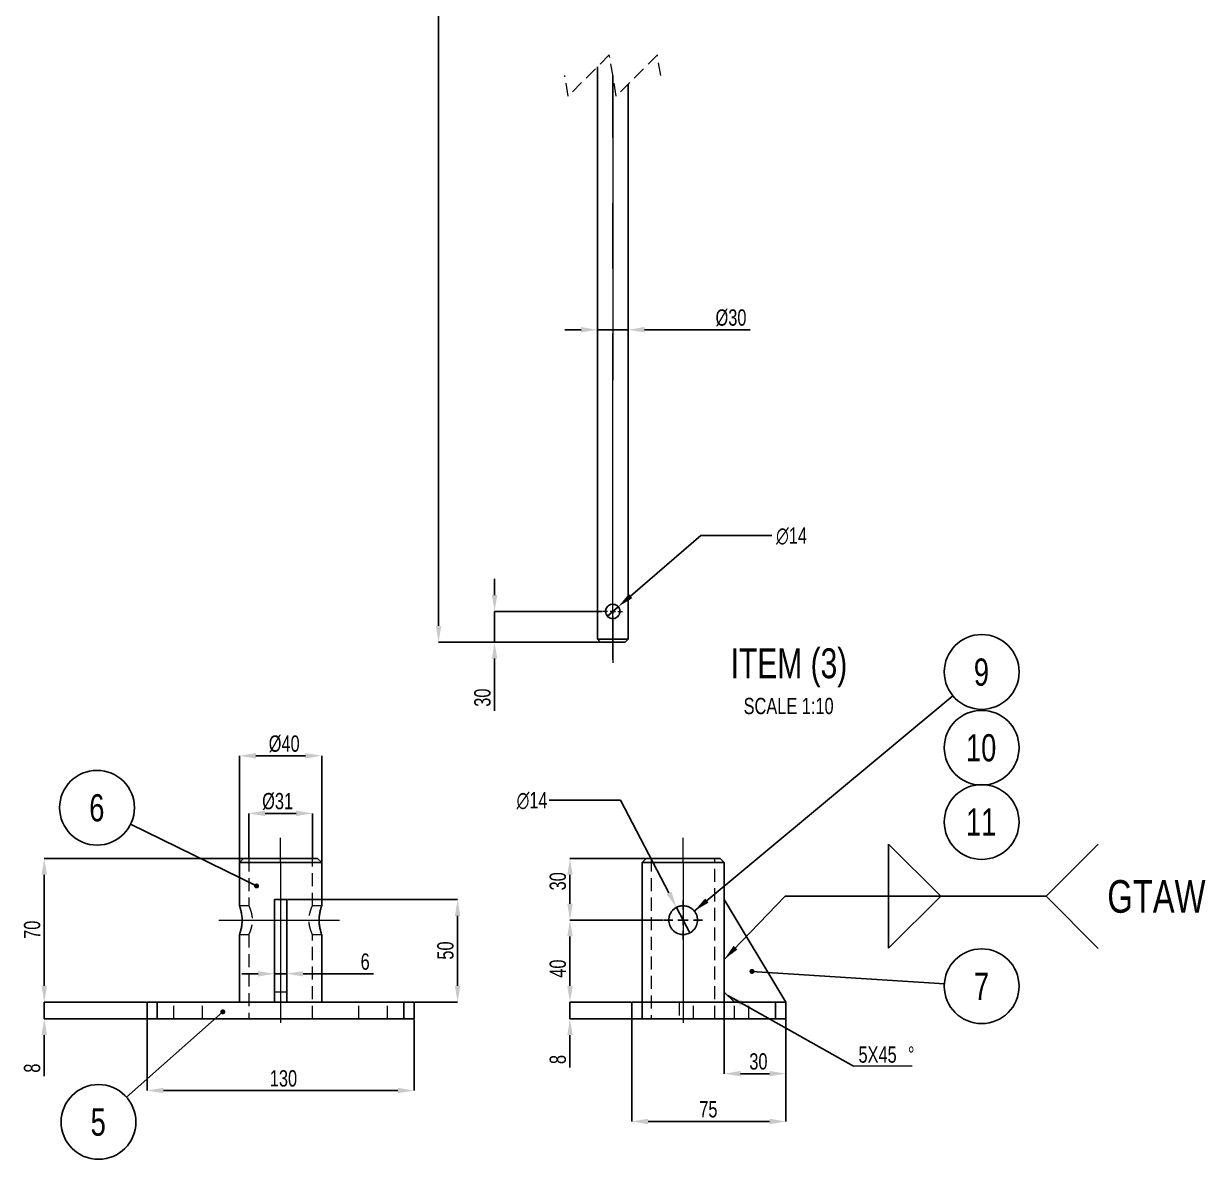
# Model space of a CAD drawing. Header units: millimetres. Extents: x 15 to 1268, y -316 to 292.
# Drawn here: x 626.9 to 741.9, y 65.5 to 176 of the extents above; entities that cross this region are included whole.
import ezdxf

# ---------------------------------------------------------------- set-up
doc = ezdxf.new("R2010")
doc.units = ezdxf.units.MM
doc.header["$PDSIZE"] = -1
doc.linetypes.add('CENTERX2', pattern=[20.32, 12.7, -2.54, 2.54, -2.54])
doc.linetypes.add('HIDDEN', pattern=[1.905, 1.27, -0.635])
doc.layers.add('FORMAT', color=7, linetype='Continuous')
doc.styles.add('SLDTEXTSTYLE0', font='TXT', dxfattribs={"width": 0.75})
doc.dimstyles.new('SLDDIMSTYLE0', dxfattribs={"dimtxt": 0.18, "dimasz": 1.5875, "dimexe": 0, "dimexo": 0.0625, "dimgap": 0, "dimtad": 0, "dimtih": 1, "dimtoh": 1, "dimdec": 0, "dimrnd": 1e-09, "dimzin": 0, "dimdsep": 46, "dimtxsty": 'Standard', "dimsah": 1, "dimcen": 0.09, "dimadec": 0, "dimazin": 0, "dimtfac": 1.5875, "dimtdec": 0, "dimtofl": 0, "dimtmove": 0, "dimatfit": 3, "dimfxl": 1, "dimfrac": 2, "dimtolj": 1, "dimtzin": 0, "dimarcsym": 0})
doc.dimstyles.new('SLDDIMSTYLE1', dxfattribs={"dimtxt": 0.18, "dimasz": 0.488462, "dimexe": 0, "dimexo": 0.0625, "dimgap": 0, "dimtad": 0, "dimtih": 1, "dimtoh": 1, "dimdec": 0, "dimrnd": 1e-09, "dimzin": 0, "dimdsep": 46, "dimtxsty": 'Standard', "dimblk1": 'DOT', "dimblk2": 'DOT', "dimsah": 1, "dimcen": 0.09, "dimadec": 0, "dimazin": 0, "dimtfac": 0.488462, "dimtdec": 0, "dimtofl": 0, "dimtmove": 0, "dimatfit": 3, "dimldrblk": 'DOT', "dimfxl": 1, "dimfrac": 2, "dimtolj": 1, "dimtzin": 0, "dimarcsym": 0})
doc.dimstyles.new('SLDDIMSTYLE3', dxfattribs={"dimtxt": 1.5875, "dimasz": 1.5875, "dimexe": 0, "dimexo": 0.0625, "dimgap": 0.396875, "dimtad": 1, "dimdec": 0, "dimlfac": 10, "dimrnd": 1e-09, "dimzin": 12, "dimdsep": 46, "dimtxsty": 'SLDTEXTSTYLE0', "dimsah": 1, "dimcen": 0.09, "dimadec": 0, "dimazin": 3, "dimtfac": 1, "dimtdec": 0, "dimtofl": 0, "dimtmove": 0, "dimatfit": 3, "dimfxl": 1, "dimfrac": 2, "dimtolj": 1, "dimtzin": 12, "dimarcsym": 0})
doc.dimstyles.new('SLDDIMSTYLE4', dxfattribs={"dimtxt": 1.5875, "dimasz": 1.5875, "dimexe": 0, "dimexo": 0.0625, "dimgap": 0.396875, "dimtad": 1, "dimdec": 0, "dimlfac": 10, "dimrnd": 1e-09, "dimzin": 12, "dimdsep": 46, "dimtxsty": 'SLDTEXTSTYLE0', "dimsah": 1, "dimcen": 0.09, "dimadec": 0, "dimazin": 3, "dimtfac": 1, "dimtdec": 0, "dimtmove": 0, "dimatfit": 0, "dimfxl": 1, "dimfrac": 2, "dimtolj": 1, "dimtzin": 12, "dimarcsym": 0})
doc.dimstyles.new('SLDDIMSTYLE5', dxfattribs={"dimtxt": 1.5875, "dimasz": 1.5875, "dimexe": 0, "dimexo": 0.0625, "dimgap": 0.396875, "dimtad": 0, "dimtih": 1, "dimtoh": 1, "dimdec": 0, "dimlfac": 10, "dimrnd": 1e-09, "dimzin": 12, "dimdsep": 46, "dimtxsty": 'SLDTEXTSTYLE0', "dimblk1": 'NONE', "dimsah": 1, "dimcen": 0, "dimadec": 0, "dimazin": 3, "dimtfac": 1, "dimtdec": 0, "dimtmove": 0, "dimatfit": 3, "dimldrblk": 'NONE', "dimfxl": 1, "dimfrac": 2, "dimtolj": 1, "dimtzin": 12, "dimarcsym": 0})
doc.dimstyles.new('SLDDIMSTYLE6', dxfattribs={"dimtxt": 1.5875, "dimasz": 1.5875, "dimexe": 0, "dimexo": 0.0625, "dimgap": 0.396875, "dimtad": 1, "dimdec": 0, "dimlfac": 5, "dimrnd": 1e-09, "dimzin": 12, "dimdsep": 46, "dimtxsty": 'SLDTEXTSTYLE0', "dimsah": 1, "dimcen": 0.09, "dimadec": 0, "dimazin": 3, "dimtfac": 1, "dimtdec": 0, "dimtofl": 0, "dimtmove": 0, "dimatfit": 3, "dimfxl": 1, "dimfrac": 2, "dimtolj": 1, "dimtzin": 12, "dimarcsym": 0})
doc.dimstyles.new('SLDDIMSTYLE7', dxfattribs={"dimtxt": 1.5875, "dimasz": 1.5875, "dimexe": 0, "dimexo": 0.0625, "dimgap": 0.396875, "dimtad": 1, "dimdec": 0, "dimlfac": 5, "dimrnd": 1e-09, "dimzin": 12, "dimdsep": 46, "dimtxsty": 'SLDTEXTSTYLE0', "dimsah": 1, "dimcen": 0.09, "dimadec": 0, "dimazin": 3, "dimtfac": 1, "dimtdec": 0, "dimtmove": 0, "dimatfit": 0, "dimfxl": 1, "dimfrac": 2, "dimtolj": 1, "dimtzin": 12, "dimarcsym": 0})
doc.dimstyles.new('SLDDIMSTYLE8', dxfattribs={"dimtxt": 1.5875, "dimasz": 1.5875, "dimexe": 0, "dimexo": 0.0625, "dimgap": 0.396875, "dimtad": 0, "dimtih": 1, "dimtoh": 1, "dimdec": 0, "dimlfac": 5, "dimrnd": 1e-09, "dimzin": 12, "dimdsep": 46, "dimtxsty": 'SLDTEXTSTYLE0', "dimblk1": 'NONE', "dimsah": 1, "dimcen": 0, "dimadec": 0, "dimazin": 3, "dimtfac": 1, "dimtdec": 0, "dimtmove": 0, "dimatfit": 3, "dimldrblk": 'NONE', "dimfxl": 1, "dimfrac": 2, "dimtolj": 1, "dimtzin": 12, "dimarcsym": 0})

# ---------------------------------------------------------------- blocks, each defined once
blk = doc.blocks.new('*D742')
at = {"layer": 'Defpoints', "color": 0}
for p in [(683.3, 118.81), (672.74, 115.81), (683.05, 115.81)]:
    blk.add_point(p, dxfattribs=at)
at = {"layer": 'FORMAT', "color": 0, "lineweight": -2}
for p, q in [((672.74, 120.4), (672.74, 121.99)), ((683.24, 118.81), (672.74, 118.81)), ((672.74, 118.81), (672.74, 115.81)), ((682.99, 115.81), (672.74, 115.81)), ((672.74, 114.23), (672.74, 109.13))]:
    blk.add_line(p, q, dxfattribs=at)
at = {"layer": 'FORMAT', "color": 0}
for points in [[(672.48, 120.4), (673.01, 120.4), (672.74, 118.81)], [(672.48, 114.23), (673.01, 114.23), (672.74, 115.81)]]:
    blk.add_solid(points, dxfattribs=at)
at = {"layer": 'FORMAT', "color": 0, "insert": (670.76, 110.42), "char_height": 1.587, "attachment_point": 2, "rotation": 90, "style": 'SLDTEXTSTYLE0'}
blk.add_mtext('\\A1;30', dxfattribs=at)
blk = doc.blocks.new('*D743')
at = {"layer": 'Defpoints', "color": 0}
for p in [(684.78, 119.27), (683.72, 118.36)]:
    blk.add_point(p, dxfattribs=at)
at = {"layer": 'FORMAT', "color": 0, "lineweight": -2}
for p, q in [((692.8, 126.2), (685.98, 120.31)), ((699.74, 126.2), (692.8, 126.2)), ((683.72, 118.36), (684.78, 119.27))]:
    blk.add_line(p, q, dxfattribs=at)
at = {"layer": 'FORMAT', "color": 0}
blk.add_solid([(685.81, 120.51), (686.15, 120.11), (684.78, 119.27)], dxfattribs=at)
at = {"layer": 'FORMAT', "color": 0, "insert": (700.14, 126.99), "char_height": 1.587, "attachment_point": 1, "style": 'SLDTEXTSTYLE0'}
blk.add_mtext('\\A1;∅14', dxfattribs=at)
blk = doc.blocks.new('_None')
blk = doc.blocks.new('*D744')
at = {"layer": 'Defpoints', "color": 0}
for p in [(667.29, 275.46), (683.05, 275.46), (683.05, 115.81)]:
    blk.add_point(p, dxfattribs=at)
at = {"layer": 'FORMAT', "color": 0, "lineweight": -2}
for p, q in [((682.99, 275.46), (667.29, 275.46)), ((667.29, 117.4), (667.29, 273.87)), ((682.99, 115.81), (667.29, 115.81))]:
    blk.add_line(p, q, dxfattribs=at)
at = {"layer": 'FORMAT', "color": 0}
for points in [[(667.03, 273.87), (667.56, 273.87), (667.29, 275.46)], [(667.03, 117.4), (667.56, 117.4), (667.29, 115.81)]]:
    blk.add_solid(points, dxfattribs=at)
at = {"layer": 'FORMAT', "color": 0, "insert": (665.31, 195.93), "char_height": 1.587, "attachment_point": 2, "rotation": 90, "style": 'SLDTEXTSTYLE0'}
blk.add_mtext('\\A1;2250', dxfattribs=at)
blk = doc.blocks.new('*D745')
at = {"layer": 'Defpoints', "color": 0}
for p in [(685.75, 146.23), (682.75, 116.11), (685.75, 116.11)]:
    blk.add_point(p, dxfattribs=at)
at = {"layer": 'FORMAT', "color": 0, "lineweight": -2}
for p, q in [((681.16, 146.23), (679.57, 146.23)), ((682.75, 116.18), (682.75, 146.23)), ((682.75, 146.23), (685.75, 146.23)), ((685.75, 116.18), (685.75, 146.23)), ((687.34, 146.23), (697.63, 146.23))]:
    blk.add_line(p, q, dxfattribs=at)
at = {"layer": 'FORMAT', "color": 0}
for points in [[(681.16, 146.5), (681.16, 145.97), (682.75, 146.23)], [(687.34, 146.5), (687.34, 145.97), (685.75, 146.23)]]:
    blk.add_solid(points, dxfattribs=at)
at = {"layer": 'FORMAT', "color": 0, "insert": (695.75, 148.22), "char_height": 1.587, "attachment_point": 2, "style": 'SLDTEXTSTYLE0'}
blk.add_mtext('\\A1;%%c30', dxfattribs=at)
blk = doc.blocks.new('SW_NOTE_0_22')
at = {"color": 0, "linetype": 'Continuous', "lineweight": 0, "attachment_point": 2, "style": 'SLDTEXTSTYLE0'}
for s, insert, char_height in [('ITEM (3)', (7, 3.75), 2.91), ('SCALE 1:10', (6.97, -1.07), 1.587)]:
    blk.add_mtext(s, dxfattribs=dict(at, insert=insert, char_height=char_height))
blk = doc.blocks.new('SW_CENTERMARKSYMBOL_3')
at = {"color": 0, "linetype": 'Continuous', "lineweight": 18}
for p, q in [((-0.5, 0), (-0.95, 0)), ((0, 0), (-0.25, 0)), ((0, 0.5), (0, 0.95)), ((0, 0), (0, 0.25)), ((0, 0), (0, -0.25)), ((0, 0), (0.25, 0)), ((0.5, 0), (0.95, 0)), ((0, -0.5), (0, -0.95))]:
    blk.add_line(p, q, dxfattribs=at)
blk = doc.blocks.new('*D746')
at = {"layer": 'Defpoints', "color": 0}
for p in [(648.82, 94.76), (628.92, 80.76), (638.92, 80.76)]:
    blk.add_point(p, dxfattribs=at)
at = {"layer": 'FORMAT', "color": 0, "lineweight": -2}
for p, q in [((648.76, 94.76), (628.92, 94.76)), ((628.92, 93.17), (628.92, 82.35)), ((638.86, 80.76), (628.92, 80.76))]:
    blk.add_line(p, q, dxfattribs=at)
at = {"layer": 'FORMAT', "color": 0}
for points in [[(628.66, 93.17), (629.19, 93.17), (628.92, 94.76)], [(628.66, 82.35), (629.19, 82.35), (628.92, 80.76)]]:
    blk.add_solid(points, dxfattribs=at)
at = {"layer": 'FORMAT', "color": 0, "insert": (626.94, 87.82), "char_height": 1.587, "attachment_point": 2, "rotation": 90, "style": 'SLDTEXTSTYLE0'}
blk.add_mtext('\\A1;70', dxfattribs=at)
blk = doc.blocks.new('*D747')
at = {"layer": 'Defpoints', "color": 0}
for p in [(628.92, 80.76), (638.92, 80.76), (638.92, 79.16)]:
    blk.add_point(p, dxfattribs=at)
at = {"layer": 'FORMAT', "color": 0, "lineweight": -2}
for p, q in [((628.92, 82.35), (628.92, 83.93)), ((638.86, 80.76), (628.92, 80.76)), ((628.92, 80.76), (628.92, 79.16)), ((638.86, 79.16), (628.92, 79.16)), ((628.92, 77.57), (628.92, 73.56))]:
    blk.add_line(p, q, dxfattribs=at)
at = {"layer": 'FORMAT', "color": 0}
for points in [[(628.66, 82.35), (629.19, 82.35), (628.92, 80.76)], [(628.66, 77.57), (629.19, 77.57), (628.92, 79.16)]]:
    blk.add_solid(points, dxfattribs=at)
at = {"layer": 'FORMAT', "color": 0, "insert": (626.94, 74.35), "char_height": 1.587, "attachment_point": 2, "rotation": 90, "style": 'SLDTEXTSTYLE0'}
blk.add_mtext('\\A1;8', dxfattribs=at)
blk = doc.blocks.new('*D748')
at = {"layer": 'Defpoints', "color": 0}
for p in [(638.92, 79.16), (664.92, 79.16), (664.92, 72.17)]:
    blk.add_point(p, dxfattribs=at)
at = {"layer": 'FORMAT', "color": 0, "lineweight": -2}
for p, q in [((638.92, 79.1), (638.92, 72.17)), ((664.92, 79.1), (664.92, 72.17)), ((640.51, 72.17), (663.33, 72.17))]:
    blk.add_line(p, q, dxfattribs=at)
at = {"layer": 'FORMAT', "color": 0}
for points in [[(640.51, 72.43), (640.51, 71.91), (638.92, 72.17)], [(663.33, 72.43), (663.33, 71.91), (664.92, 72.17)]]:
    blk.add_solid(points, dxfattribs=at)
at = {"layer": 'FORMAT', "color": 0, "insert": (652.2, 74.15), "char_height": 1.587, "attachment_point": 2, "style": 'SLDTEXTSTYLE0'}
blk.add_mtext('\\A1;130', dxfattribs=at)
blk = doc.blocks.new('*D749')
at = {"layer": 'Defpoints', "color": 0}
for p in [(651.32, 90.76), (652.52, 90.76), (651.32, 83.54)]:
    blk.add_point(p, dxfattribs=at)
at = {"layer": 'FORMAT', "color": 0, "lineweight": -2}
for p, q in [((651.32, 90.7), (651.32, 83.54)), ((652.52, 90.7), (652.52, 83.54)), ((649.73, 83.54), (648.15, 83.54)), ((651.32, 83.54), (652.52, 83.54)), ((654.11, 83.54), (660.95, 83.54))]:
    blk.add_line(p, q, dxfattribs=at)
at = {"layer": 'FORMAT', "color": 0}
for points in [[(649.73, 83.8), (649.73, 83.27), (651.32, 83.54)], [(654.11, 83.8), (654.11, 83.27), (652.52, 83.54)]]:
    blk.add_solid(points, dxfattribs=at)
at = {"layer": 'FORMAT', "color": 0, "insert": (660.15, 85.52), "char_height": 1.587, "attachment_point": 2, "style": 'SLDTEXTSTYLE0'}
blk.add_mtext('\\A1;6', dxfattribs=at)
blk = doc.blocks.new('*D750')
at = {"layer": 'Defpoints', "color": 0}
for p in [(655.92, 104.76), (647.92, 94.36), (655.92, 94.36)]:
    blk.add_point(p, dxfattribs=at)
at = {"layer": 'FORMAT', "color": 0, "lineweight": -2}
for p, q in [((647.92, 94.42), (647.92, 104.76)), ((649.51, 104.76), (654.33, 104.76)), ((655.92, 94.42), (655.92, 104.76))]:
    blk.add_line(p, q, dxfattribs=at)
at = {"layer": 'FORMAT', "color": 0}
for points in [[(649.51, 105.02), (649.51, 104.49), (647.92, 104.76)], [(654.33, 105.02), (654.33, 104.49), (655.92, 104.76)]]:
    blk.add_solid(points, dxfattribs=at)
at = {"layer": 'FORMAT', "color": 0, "insert": (652.27, 106.74), "char_height": 1.587, "attachment_point": 2, "style": 'SLDTEXTSTYLE0'}
blk.add_mtext('\\A1;%%c40', dxfattribs=at)
blk = doc.blocks.new('*D751')
at = {"layer": 'Defpoints', "color": 0}
for p in [(655.02, 99.15), (648.82, 94.76), (655.02, 94.76)]:
    blk.add_point(p, dxfattribs=at)
at = {"layer": 'FORMAT', "color": 0, "lineweight": -2}
for p, q in [((648.82, 94.82), (648.82, 99.15)), ((650.41, 99.15), (653.43, 99.15)), ((655.02, 94.82), (655.02, 99.15))]:
    blk.add_line(p, q, dxfattribs=at)
at = {"layer": 'FORMAT', "color": 0}
for points in [[(650.41, 99.42), (650.41, 98.89), (648.82, 99.15)], [(653.43, 99.42), (653.43, 98.89), (655.02, 99.15)]]:
    blk.add_solid(points, dxfattribs=at)
at = {"layer": 'FORMAT', "color": 0, "insert": (651.63, 101.14), "char_height": 1.587, "attachment_point": 2, "style": 'SLDTEXTSTYLE0'}
blk.add_mtext('\\A1;%%c31', dxfattribs=at)
blk = doc.blocks.new('*D752')
at = {"layer": 'Defpoints', "color": 0}
for p in [(652.52, 90.76), (664.92, 80.76), (669.15, 80.76)]:
    blk.add_point(p, dxfattribs=at)
at = {"layer": 'FORMAT', "color": 0, "lineweight": -2}
for p, q in [((652.58, 90.76), (669.15, 90.76)), ((669.15, 89.17), (669.15, 82.35)), ((664.98, 80.76), (669.15, 80.76))]:
    blk.add_line(p, q, dxfattribs=at)
at = {"layer": 'FORMAT', "color": 0}
for points in [[(668.88, 89.17), (669.41, 89.17), (669.15, 90.76)], [(668.88, 82.35), (669.41, 82.35), (669.15, 80.76)]]:
    blk.add_solid(points, dxfattribs=at)
at = {"layer": 'FORMAT', "color": 0, "insert": (667.16, 85.8), "char_height": 1.587, "attachment_point": 2, "rotation": 90, "style": 'SLDTEXTSTYLE0'}
blk.add_mtext('\\A1;50', dxfattribs=at)
blk = doc.blocks.new('SW_NOTE_0_24')
at = {"layer": 'FORMAT', "color": 0}
blk.add_circle((-3.27, 1.6), 3.64, dxfattribs=at)
at = {"layer": 'FORMAT', "color": 0, "insert": (-3.29, 2.92), "char_height": 2.65, "attachment_point": 2, "style": 'SLDTEXTSTYLE0'}
blk.add_mtext('6', dxfattribs=at)
blk = doc.blocks.new('_Dot')
at = {"color": 0, "linetype": 'ByBlock', "lineweight": -2}
blk.add_line((-0.5, 0), (-1, 0), dxfattribs=at)
at = {"color": 0, "linetype": 'ByBlock', "const_width": 0.5}
blk.add_lwpolyline([(-0.25, 0, 1), (0.25, 0, 1)], format="xyb", close=True, dxfattribs=at)
blk = doc.blocks.new('SW_NOTE_0_25')
at = {"layer": 'FORMAT', "color": 0}
blk.add_circle((-2.72, -2.41), 3.64, dxfattribs=at)
at = {"layer": 'FORMAT', "color": 0, "insert": (-2.75, -1.1), "char_height": 2.65, "attachment_point": 2, "style": 'SLDTEXTSTYLE0'}
blk.add_mtext('5', dxfattribs=at)
blk = doc.blocks.new('*D753')
at = {"layer": 'Defpoints', "color": 0}
for p in [(680.08, 94.76), (687.49, 94.76), (689.19, 88.76)]:
    blk.add_point(p, dxfattribs=at)
at = {"layer": 'FORMAT', "color": 0, "lineweight": -2}
for p, q in [((687.43, 94.76), (680.08, 94.76)), ((680.08, 90.35), (680.08, 93.17)), ((689.13, 88.76), (680.08, 88.76))]:
    blk.add_line(p, q, dxfattribs=at)
at = {"layer": 'FORMAT', "color": 0}
for points in [[(679.82, 93.17), (680.35, 93.17), (680.08, 94.76)], [(679.82, 90.35), (680.35, 90.35), (680.08, 88.76)]]:
    blk.add_solid(points, dxfattribs=at)
at = {"layer": 'FORMAT', "color": 0, "insert": (678.1, 92.54), "char_height": 1.587, "attachment_point": 2, "rotation": 90, "style": 'SLDTEXTSTYLE0'}
blk.add_mtext('\\A1;30', dxfattribs=at)
blk = doc.blocks.new('*D754')
at = {"layer": 'Defpoints', "color": 0}
for p in [(689.19, 88.76), (680.08, 80.76), (686.09, 80.76)]:
    blk.add_point(p, dxfattribs=at)
at = {"layer": 'FORMAT', "color": 0, "lineweight": -2}
for p, q in [((689.13, 88.76), (680.08, 88.76)), ((680.08, 87.17), (680.08, 82.35)), ((686.03, 80.76), (680.08, 80.76))]:
    blk.add_line(p, q, dxfattribs=at)
at = {"layer": 'FORMAT', "color": 0}
for points in [[(679.82, 87.17), (680.35, 87.17), (680.08, 88.76)], [(679.82, 82.35), (680.35, 82.35), (680.08, 80.76)]]:
    blk.add_solid(points, dxfattribs=at)
at = {"layer": 'FORMAT', "color": 0, "insert": (678.1, 84.04), "char_height": 1.587, "attachment_point": 2, "rotation": 90, "style": 'SLDTEXTSTYLE0'}
blk.add_mtext('\\A1;40', dxfattribs=at)
blk = doc.blocks.new('*D755')
at = {"layer": 'Defpoints', "color": 0}
for p in [(690.45, 90), (691.74, 87.52)]:
    blk.add_point(p, dxfattribs=at)
at = {"layer": 'FORMAT', "color": 0, "lineweight": -2}
for p, q in [((678.07, 100.44), (685, 100.44)), ((685, 100.44), (689.71, 91.41)), ((691.74, 87.52), (690.45, 90))]:
    blk.add_line(p, q, dxfattribs=at)
at = {"layer": 'FORMAT', "color": 0}
blk.add_solid([(689.95, 91.53), (689.48, 91.29), (690.45, 90)], dxfattribs=at)
at = {"layer": 'FORMAT', "color": 0, "insert": (674.89, 101.23), "char_height": 1.587, "attachment_point": 1, "style": 'SLDTEXTSTYLE0'}
blk.add_mtext('\\A1;∅14', dxfattribs=at)
blk = doc.blocks.new('*D756')
at = {"layer": 'Defpoints', "color": 0}
for p in [(686.09, 79.16), (701.09, 79.16), (701.09, 69.16)]:
    blk.add_point(p, dxfattribs=at)
at = {"layer": 'FORMAT', "color": 0, "lineweight": -2}
for p, q in [((686.09, 79.1), (686.09, 69.16)), ((701.09, 79.1), (701.09, 69.16)), ((687.68, 69.16), (699.51, 69.16))]:
    blk.add_line(p, q, dxfattribs=at)
at = {"layer": 'FORMAT', "color": 0}
for points in [[(687.68, 69.42), (687.68, 68.89), (686.09, 69.16)], [(699.51, 69.42), (699.51, 68.89), (701.09, 69.16)]]:
    blk.add_solid(points, dxfattribs=at)
at = {"layer": 'FORMAT', "color": 0, "insert": (693.55, 71.14), "char_height": 1.587, "attachment_point": 2, "style": 'SLDTEXTSTYLE0'}
blk.add_mtext('\\A1;75', dxfattribs=at)
blk = doc.blocks.new('*D757')
at = {"layer": 'Defpoints', "color": 0}
for p in [(680.08, 80.76), (686.09, 80.76), (686.09, 79.16)]:
    blk.add_point(p, dxfattribs=at)
at = {"layer": 'FORMAT', "color": 0, "lineweight": -2}
for p, q in [((680.08, 82.35), (680.08, 83.93)), ((686.03, 80.76), (680.08, 80.76)), ((680.08, 80.76), (680.08, 79.16)), ((686.03, 79.16), (680.08, 79.16)), ((680.08, 77.57), (680.08, 74.4))]:
    blk.add_line(p, q, dxfattribs=at)
at = {"layer": 'FORMAT', "color": 0}
for points in [[(679.82, 82.35), (680.35, 82.35), (680.08, 80.76)], [(679.82, 77.57), (680.35, 77.57), (680.08, 79.16)]]:
    blk.add_solid(points, dxfattribs=at)
at = {"layer": 'FORMAT', "color": 0, "insert": (678.1, 75.19), "char_height": 1.587, "attachment_point": 2, "rotation": 90, "style": 'SLDTEXTSTYLE0'}
blk.add_mtext('\\A1;8', dxfattribs=at)
blk = doc.blocks.new('*D758')
at = {"layer": 'Defpoints', "color": 0}
for p in [(695.09, 80.76), (701.09, 80.76), (695.09, 73.81)]:
    blk.add_point(p, dxfattribs=at)
at = {"layer": 'FORMAT', "color": 0, "lineweight": -2}
for p, q in [((695.09, 80.7), (695.09, 73.81)), ((701.09, 80.7), (701.09, 73.81)), ((699.51, 73.81), (696.68, 73.81))]:
    blk.add_line(p, q, dxfattribs=at)
at = {"layer": 'FORMAT', "color": 0}
for points in [[(696.68, 74.08), (696.68, 73.55), (695.09, 73.81)], [(699.51, 74.08), (699.51, 73.55), (701.09, 73.81)]]:
    blk.add_solid(points, dxfattribs=at)
at = {"layer": 'FORMAT', "color": 0, "insert": (698.42, 75.8), "char_height": 1.587, "attachment_point": 2, "style": 'SLDTEXTSTYLE0'}
blk.add_mtext('\\A1;30', dxfattribs=at)
blk = doc.blocks.new('SW_NOTE_0_26')
at = {"color": 0, "linetype": 'Continuous', "lineweight": 0}
blk.add_line((5.68, 0), (0, 0), dxfattribs=at)
at = {"color": 0, "linetype": 'Continuous', "lineweight": 0, "char_height": 1.587, "attachment_point": 1, "style": 'SLDTEXTSTYLE0'}
for s, insert in [('5X45', (0.47, 1.92)), ('%%d', (5.28, 1.92))]:
    blk.add_mtext(s, dxfattribs=dict(at, insert=insert))
blk = doc.blocks.new('SW_NOTE_0_27')
at = {"layer": 'FORMAT', "color": 0}
blk.add_circle((3.63, -0.23), 3.64, dxfattribs=at)
at = {"layer": 'FORMAT', "color": 0, "insert": (3.61, 1.08), "char_height": 2.65, "attachment_point": 2, "style": 'SLDTEXTSTYLE0'}
blk.add_mtext('7', dxfattribs=at)
blk = doc.blocks.new('SW_NOTE_0_28')
at = {"layer": 'FORMAT', "color": 0}
blk.add_circle((2.8, 2.33), 3.64, dxfattribs=at)
at = {"layer": 'FORMAT', "color": 0, "insert": (2.77, 3.64), "char_height": 2.65, "attachment_point": 2, "style": 'SLDTEXTSTYLE0'}
blk.add_mtext('9', dxfattribs=at)
blk = doc.blocks.new('SW_NOTE_0_29')
at = {"layer": 'FORMAT', "color": 0}
blk.add_circle((1.95, 2.09), 3.64, dxfattribs=at)
at = {"layer": 'FORMAT', "color": 0, "insert": (1.9, 3.41), "char_height": 2.646, "attachment_point": 2, "style": 'SLDTEXTSTYLE0'}
blk.add_mtext('10', dxfattribs=at)
blk = doc.blocks.new('SW_NOTE_0_30')
at = {"layer": 'FORMAT', "color": 0}
blk.add_circle((1.95, 2.09), 3.64, dxfattribs=at)
at = {"layer": 'FORMAT', "color": 0, "insert": (1.9, 3.41), "char_height": 2.646, "attachment_point": 2, "style": 'SLDTEXTSTYLE0'}
blk.add_mtext('11', dxfattribs=at)
blk = doc.blocks.new('SW_CENTERMARKSYMBOL_4')
at = {"layer": 'FORMAT', "color": 0}
for p, q in [((0, 1), (0, 1.9)), ((-1, 0), (-1.9, 0)), ((0, 0), (-0.5, 0)), ((0, 0), (0, 0.5)), ((0, 0), (0, -0.5)), ((0, 0), (0.5, 0)), ((1, 0), (1.9, 0)), ((0, -1), (0, -1.9))]:
    blk.add_line(p, q, dxfattribs=at)
blk = doc.blocks.new('SW_SYMBOL_AWLD_FILL')
at = {"layer": 'FORMAT', "color": 0}
for p, q in [((0, 0), (0, 1250)), ((0, 1250), (1250, 0)), ((1250, 0), (0, 0))]:
    blk.add_line(p, q, dxfattribs=at)
blk = doc.blocks.new('SW_WELDSYMBOL_0')
at = {"layer": 'FORMAT', "color": 0}
for p, q in [((30.48, 5.08), (25.4, 0)), ((25.4, 0), (0, 0)), ((30.48, -5.08), (25.4, 0))]:
    blk.add_line(p, q, dxfattribs=at)
at = {"layer": 'FORMAT', "color": 0, "xscale": 0.0040555664, "yscale": 0.0040555664, "zscale": 0.0040555664}
blk.add_blockref('SW_SYMBOL_AWLD_FILL', (10.07, 0.01), dxfattribs=at)
at = {"layer": 'FORMAT', "color": 0, "extrusion": (0, 0, -1), "xscale": 0.0040555664, "yscale": 0.0040555664, "zscale": 0.0040555664, "rotation": 180}
blk.add_blockref('SW_SYMBOL_AWLD_FILL', (-10.07, 0.01), dxfattribs=at)
at = {"layer": 'FORMAT', "color": 0, "insert": (31.36, 1.57), "char_height": 3.175, "attachment_point": 1, "style": 'SLDTEXTSTYLE0'}
blk.add_mtext('GTAW', dxfattribs=at)

msp = doc.modelspace()

# ---------------------------------------------------------------- linework, layer by layer
at = {"color": 7, "linetype": 'HIDDEN', "lineweight": 18}
for p, q in [((683.91038883, 172.98437966), (679.91038883, 168.98437966)), ((684.58538883, 168.98437966), (683.91038883, 172.98437966)), ((688.58538883, 172.98437966), (684.58538883, 168.98437966)), ((688.92288883, 170.98437966), (688.58538883, 172.98437966)), ((679.91038883, 168.98437966), (679.57288883, 170.98437966)), ((648.82094928, 94.75944312), (648.82094928, 90.15944312)), ((655.02094928, 90.15807195), (655.02094928, 94.75944312)), ((687.99354393, 94.75944312), (687.99354393, 79.15944312)), ((694.19354393, 79.15944312), (694.19354393, 94.75944312)), ((648.82094928, 90.15944312), (647.92094928, 90.15944312)), ((655.92094928, 90.15944312), (655.02033459, 90.15944312)), ((689.69777306, 88.86029974), (689.69354393, 88.75944312)), ((689.69354393, 88.75944312), (689.69816229, 88.7004592)), ((647.92094928, 87.35944312), (648.82264108, 87.35944312)), ((648.82094928, 87.36320284), (648.82094928, 79.15944312)), ((655.01875431, 87.35944312), (655.92094928, 87.35944312)), ((655.02094928, 79.15944312), (655.02094928, 87.3643121)), ((652.52094928, 81.75944312), (651.32094928, 81.75944312)), ((639.92094928, 79.15944312), (639.92094928, 80.75944312)), ((641.52094928, 79.15944312), (641.52094928, 80.75944312)), ((644.32094928, 79.15944312), (644.32094928, 80.75944312)), ((659.52094928, 79.15944312), (659.52094928, 80.75944312)), ((662.32094928, 79.15944312), (662.32094928, 80.75944312)), ((663.92094928, 80.75944312), (663.92094928, 79.15944312)), ((687.09354393, 79.15944312), (687.09354393, 80.75944312)), ((690.69354393, 80.75944312), (690.69354393, 79.15944312)), ((692.09354393, 79.15944312), (692.09354393, 80.75944312)), ((696.09354393, 79.15944312), (696.09354393, 80.75944312)), ((697.49354393, 79.15944312), (697.49354393, 80.75944312)), ((700.09354393, 80.75944312), (700.09354393, 79.15944312))]:
    msp.add_line(p, q, dxfattribs=at)
at = {"color": 7, "linetype": 'Continuous', "lineweight": 25}
for p, q in [((682.74788886, 171.82187675), (682.74788886, 116.1128187)), ((685.74788879, 116.1128187), (685.74788879, 170.14687894)), ((682.74788886, 116.1128187), (683.04788882, 115.8128166)), ((682.74788886, 116.1128187), (684.24788883, 116.1128187)), ((684.24788883, 115.8128166), (683.04788882, 115.8128166)), ((684.24788883, 116.1128187), (685.74788879, 116.1128187)), ((685.44788884, 115.8128166), (684.24788883, 115.8128166)), ((685.44788884, 115.8128166), (685.74788879, 116.1128187)), ((648.32094928, 94.75944312), (647.92094928, 94.35944312)), ((647.92094928, 94.35944312), (647.92094928, 90.15944312)), ((655.92094928, 94.35944312), (647.92094928, 94.35944312)), ((648.32094928, 94.75944312), (655.52094928, 94.75944312)), ((655.92094928, 94.35944312), (655.52094928, 94.75944312)), ((655.92094928, 90.15495098), (655.92094928, 94.35944312)), ((687.49354393, 94.75944312), (687.09354393, 94.35944312)), ((687.09354393, 94.35944312), (687.09354393, 80.75944312)), ((695.09354393, 94.35944312), (687.09354393, 94.35944312)), ((687.49354393, 94.75944312), (694.69354393, 94.75944312)), ((695.09354393, 94.35944312), (694.69354393, 94.75944312)), ((695.09354393, 90.75944312), (695.09354393, 94.35944312)), ((652.52094928, 90.75944312), (651.32094928, 90.75944312)), ((651.32094928, 90.75944312), (651.32094928, 80.75944312)), ((652.52094928, 90.75944312), (652.52094928, 80.75944312)), ((695.09354393, 81.75944312), (695.09354393, 90.75944312)), ((695.09354393, 90.75944312), (701.09354393, 80.75944312)), ((647.92094928, 87.35974029), (647.92094928, 80.75944312)), ((655.92094928, 80.75944312), (655.92094928, 87.36448205)), ((695.09354393, 80.75944312), (695.09354393, 81.75944312)), ((696.09354393, 80.75944312), (695.09354393, 81.75944312)), ((638.92094928, 79.15944312), (638.92094928, 80.75944312)), ((638.92094928, 80.75944312), (639.92094928, 80.75944312)), ((639.92094928, 80.75944312), (639.92094928, 79.15944312)), ((639.92094928, 80.75944312), (663.92094928, 80.75944312)), ((652.52094928, 80.75944312), (651.32094928, 80.75944312)), ((663.92094928, 79.15944312), (663.92094928, 80.75944312)), ((663.92094928, 80.75944312), (664.92094928, 80.75944312)), ((664.92094928, 80.75944312), (664.92094928, 79.15944312)), ((686.09354393, 79.15944312), (686.09354393, 80.75944312)), ((686.09354393, 80.75944312), (687.09354393, 80.75944312)), ((687.09354393, 80.75944312), (687.09354393, 79.15944312)), ((687.09354393, 80.75944312), (700.09354393, 80.75944312)), ((700.09354393, 79.15944312), (700.09354393, 80.75944312)), ((700.09354393, 80.75944312), (701.09354393, 80.75944312)), ((701.09354393, 80.75944312), (701.09354393, 79.15944312)), ((639.92094928, 79.15944312), (638.92094928, 79.15944312)), ((639.92094928, 79.15944312), (663.92094928, 79.15944312)), ((664.92094928, 79.15944312), (663.92094928, 79.15944312)), ((687.09354393, 79.15944312), (686.09354393, 79.15944312)), ((687.09354393, 79.15944312), (700.09354393, 79.15944312)), ((701.09354393, 79.15944312), (700.09354393, 79.15944312))]:
    msp.add_line(p, q, dxfattribs=at)
at = {"color": 7, "linetype": 'CENTERX2', "lineweight": 18, "ltscale": 2.5}
for p, q in [((684.24788883, 170.98437784), (684.24788883, 141.32725237)), ((684.24788883, 118.11281679), (684.24788883, 113.81281851))]:
    msp.add_line(p, q, dxfattribs=at)
at = {"color": 7, "linetype": 'CENTERX2', "lineweight": 18, "ltscale": 5}
for p, q in [((651.92094928, 94.35944312), (651.92094928, 96.75944312)), ((651.92094928, 94.35944312), (651.92094928, 78.75944312)), ((645.92094932, 88.75944312), (657.66794812, 88.75944312))]:
    msp.add_line(p, q, dxfattribs=at)
at = {"color": 7, "linetype": 'Continuous', "lineweight": 25}
for points, knots in [([(684.94455588, 118.88104914), (684.94609096, 118.85832007), (684.95256149, 118.76251464), (684.92436494, 118.59358576), (684.82319582, 118.39333664), (684.65743625, 118.22844381), (684.44048287, 118.12546436), (684.20697608, 118.10191555), (683.98874584, 118.15065842), (683.79601046, 118.26264791), (683.64073681, 118.4376263), (683.55073978, 118.66006498), (683.54066428, 118.89147114), (683.59945313, 119.10379442), (683.72003796, 119.29106783), (683.90395608, 119.43852566), (684.13093676, 119.5165161), (684.3617211, 119.51519583), (684.57255183, 119.44567625), (684.75425148, 119.31311477), (684.89633464, 119.12006721), (684.92832713, 118.96149012), (684.94455588, 118.88104914)], [0, 0, 0, 0, 0.0156011883, 0.0657606501, 0.1149255554, 0.1671585884, 0.2230074612, 0.2760885162, 0.3249761976, 0.3738365407, 0.4264432169, 0.4823550251, 0.5348292696, 0.5822695308, 0.6311095233, 0.6850705581, 0.7406836668, 0.7921638289, 0.8405148623, 0.8902964992, 0.9443509995, 1, 1, 1, 1]), ([(647.92094928, 90.15944312), (647.92218123, 90.15594281), (647.92468214, 90.14883706), (647.94429619, 90.09186711), (647.97360707, 90.00233008), (648.01072026, 89.88003395), (648.0524915, 89.72579308), (648.09453446, 89.54288612), (648.132391, 89.33309129), (648.16018255, 89.10758249), (648.17472642, 88.87157264), (648.17441161, 88.64105593), (648.16030805, 88.41616125), (648.1350608, 88.2056445), (648.10069856, 88.00724226), (648.06059186, 87.82582005), (648.01813366, 87.66458315), (647.97857879, 87.53210123), (647.94582877, 87.43152867), (647.92676545, 87.37600786), (647.9188197, 87.35332252), (647.92101826, 87.35964136), (647.92105268, 87.35974029)], [0, 0, 0, 0, 0.0507677103, 0.1030603142, 0.1538142665, 0.2059503849, 0.258444063, 0.3123644829, 0.3664459419, 0.4222085206, 0.4742625864, 0.5279930745, 0.577482794, 0.6283658247, 0.6787755615, 0.7304943674, 0.7837768743, 0.8385634145, 0.8923779887, 0.9479054669, 0.9991844291, 1, 1, 1, 1]), ([(655.91918845, 87.36448205), (655.9195146, 87.36354652), (655.92043003, 87.36092067), (655.90780361, 87.39713567), (655.88425472, 87.46714777), (655.85082873, 87.57271856), (655.81140419, 87.70931328), (655.76889159, 87.87781487), (655.72834989, 88.0736637), (655.69454121, 88.29345663), (655.67291256, 88.52375911), (655.66554957, 88.75986894), (655.67261648, 88.98682019), (655.69254249, 89.20599216), (655.72240107, 89.4104218), (655.75999738, 89.60132638), (655.80169833, 89.77346953), (655.84351977, 89.92224133), (655.88024736, 90.03961023), (655.90687325, 90.11911442), (655.92047656, 90.15809541), (655.91964808, 90.15572131), (655.91937926, 90.15495098)], [0, 0, 0, 0, 0.0275633164, 0.0773653435, 0.1285778913, 0.1791259708, 0.2310031032, 0.2841270156, 0.3387359799, 0.3926566441, 0.4482986647, 0.4995641913, 0.5524429926, 0.6018001429, 0.6525020533, 0.703583021, 0.7559988961, 0.8097597974, 0.8650910615, 0.9184588683, 0.9735422705, 1, 1, 1, 1]), ([(691.09354393, 90.15944312), (691.18683081, 90.15944312), (691.27841797, 90.15021349), (691.41338519, 90.12319043), (691.45796916, 90.11196936), (691.54631616, 90.08501104), (691.59001106, 90.06926061), (691.71694421, 90.01633529), (691.79708956, 89.97326081), (691.91081688, 89.89704911), (691.94780719, 89.86954088), (692.01829048, 89.8115489), (692.05188378, 89.78102728), (692.14787993, 89.68495562), (692.20556047, 89.61493432), (692.30785207, 89.46222453), (692.35079994, 89.38201764), (692.4033397, 89.25593881), (692.41885691, 89.21294415), (692.44577717, 89.12493311), (692.45720648, 89.07968559), (692.48440626, 88.94390208), (692.4934783, 88.8525728), (692.49360886, 88.6682972), (692.48434078, 88.57470564), (692.44826214, 88.39450152), (692.42157993, 88.30685124), (692.35066712, 88.13641797), (692.30730298, 88.05585712), (692.23151624, 87.94269341), (692.2044191, 87.90619022), (692.14647077, 87.83563079), (692.11555833, 87.80155164), (692.01904514, 87.70505915), (691.94913434, 87.64757355), (691.79792531, 87.5461271), (691.71606778, 87.50214759), (691.54758195, 87.43197279), (691.46018342, 87.40513818), (691.32407394, 87.37777836), (691.2778478, 87.37085978), (691.18596106, 87.36173404), (691.09407409, 87.35718719), (691.00218664, 87.36166446), (690.91029895, 87.37071975), (690.86408302, 87.37759947), (690.72787046, 87.4048732), (690.64027514, 87.43168904), (690.47120293, 87.502035), (690.38934321, 87.54602989), (690.23828132, 87.64732973), (690.16818625, 87.70489072), (690.03883265, 87.83426654), (689.98091864, 87.90487937), (689.90524675, 88.01782101), (689.88181406, 88.05673685), (689.83859596, 88.13719641), (689.8187123, 88.17899481), (689.7656836, 88.30639713), (689.73902277, 88.39381305), (689.70289684, 88.57366475), (689.69353996, 88.66723832), (689.69354791, 88.85176844), (689.70258388, 88.94321033), (689.72975232, 89.07914219), (689.74116356, 89.12439244), (689.76806984, 89.21247634), (689.78359651, 89.25554948), (689.81869656, 89.33982915), (689.8382701, 89.38103559), (689.88149239, 89.46159741), (689.90528312, 89.50115013), (689.98172181, 89.61514386), (690.03931438, 89.6850979), (690.16764856, 89.81346137), (690.23912813, 89.87220521), (690.3902241, 89.9733653), (690.47026911, 90.01640894), (690.59743065, 90.06939742), (690.6412397, 90.08516702), (690.72938636, 90.11203775), (690.77388879, 90.12323192), (690.9086702, 90.15020509), (691.00025705, 90.15944312), (691.09354393, 90.15944312)], [0, 0, 0, 0, 0.03125, 0.03125, 0.046875, 0.046875, 0.0625, 0.0625, 0.09375, 0.09375, 0.109375, 0.109375, 0.125, 0.125, 0.15625, 0.15625, 0.1875, 0.1875, 0.203125, 0.203125, 0.21875, 0.21875, 0.25, 0.25, 0.28125, 0.28125, 0.3125, 0.3125, 0.34375, 0.34375, 0.359375, 0.359375, 0.375, 0.375, 0.40625, 0.40625, 0.4375, 0.4375, 0.46875, 0.46875, 0.484375, 0.484375, 0.5, 0.515625, 0.515625, 0.53125, 0.53125, 0.5625, 0.5625, 0.59375, 0.59375, 0.625, 0.625, 0.65625, 0.65625, 0.671875, 0.671875, 0.6875, 0.6875, 0.71875, 0.71875, 0.75, 0.75, 0.78125, 0.78125, 0.796875, 0.796875, 0.8125, 0.8125, 0.828125, 0.828125, 0.84375, 0.84375, 0.875, 0.875, 0.90625, 0.90625, 0.9375, 0.9375, 0.953125, 0.953125, 0.96875, 0.96875, 1, 1, 1, 1])]:
    msp.add_open_spline(points, degree=3, knots=knots, dxfattribs=at)
at = {"color": 7, "linetype": 'HIDDEN', "lineweight": 18}
for points, knots in [([(648.82094928, 90.15944312), (648.82247235, 90.1560869), (648.8255652, 90.1492715), (648.84984071, 90.09474385), (648.88620541, 90.00939628), (648.93279021, 89.89260458), (648.98620377, 89.74460633), (649.041829, 89.56612171), (649.09377715, 89.35824294), (649.13329797, 89.1320711), (649.15511115, 88.8947605), (649.15658994, 88.66648678), (649.14001292, 88.44667735), (649.10961933, 88.24339796), (649.06759456, 88.05069342), (649.01718185, 87.87006538), (648.96215114, 87.70517323), (648.90856209, 87.56405854), (648.8624835, 87.45315589), (648.83293647, 87.38596699), (648.81974882, 87.35677729), (648.82213659, 87.3620781), (648.82264324, 87.36320284)], [0, 0, 0, 0, 0.0494023, 0.1003200195, 0.1497018785, 0.2003865833, 0.2523651168, 0.3056838539, 0.3606148778, 0.4173083507, 0.4691755873, 0.5228707699, 0.5700701544, 0.6185886496, 0.6669678328, 0.7165097292, 0.7697102649, 0.8243543498, 0.8790464568, 0.9355674028, 0.9863284974, 1, 1, 1, 1]), ([(655.01875387, 87.3643121), (655.01930444, 87.36309018), (655.02107339, 87.35916426), (655.00710574, 87.390145), (654.97983379, 87.45237449), (654.93978269, 87.54836689), (654.89102107, 87.67451619), (654.83637749, 87.83271917), (654.78131408, 88.02158592), (654.73253643, 88.23805624), (654.69880202, 88.46828577), (654.68409831, 88.70524167), (654.68912084, 88.92970661), (654.71106746, 89.14446797), (654.74571191, 89.34371908), (654.79097734, 89.53224268), (654.8435479, 89.70811423), (654.89890503, 89.86599107), (654.95055327, 89.99719269), (654.99152803, 90.09364598), (655.01689392, 90.1504997), (655.01926674, 90.15572507), (655.02033244, 90.15807195)], [0, 0, 0, 0, 0.0216961783, 0.0697083353, 0.1190789926, 0.1679107485, 0.2179608927, 0.2707148037, 0.3248683785, 0.3797573342, 0.4364780666, 0.487350997, 0.5399738873, 0.5869015132, 0.635084853, 0.6842172482, 0.7345335262, 0.788422881, 0.8438340833, 0.8981126057, 0.954239137, 1, 1, 1, 1]), ([(691.18964352, 90.15170464), (691.15132216, 90.15528342), (691.03729905, 90.16593188), (690.92376325, 90.14892079), (690.84838503, 90.13762685)], [0, 0, 0, 0, 0.3360841394, 1, 1, 1, 1])]:
    msp.add_open_spline(points, degree=3, knots=knots, dxfattribs=at)
at = {"layer": 'FORMAT', "linetype": 'CENTERX2', "lineweight": 18, "ltscale": 2.5}
msp.add_line((684.24788883, 114.11282061), (684.24788883, 170.98437784), dxfattribs=at)
at = {"layer": 'FORMAT', "linetype": 'CENTERX2', "lineweight": 18, "ltscale": 5}
for q in [(691.09354393, 96.75944312), (691.09354393, 78.75944312)]:
    msp.add_line((691.09354393, 94.35944312), q, dxfattribs=at)

# ---------------------------------------------------------------- block references
at = {"color": 7, "linetype": 'Continuous', "lineweight": 0}
for name, p in [('SW_CENTERMARKSYMBOL_3', (684.24788883, 118.81281374)), ('SW_NOTE_0_22', (694.38903317, 111.46898505)), ('SW_NOTE_0_26', (707.68839013, 74.54495149))]:
    msp.add_blockref(name, p, dxfattribs=at)
at = {"layer": 'FORMAT'}
for name, p in [('SW_NOTE_0_28', (717.35074021, 110.59135896)), ('SW_NOTE_0_29', (718.19447022, 103.45372908)), ('SW_NOTE_0_24', (637.32565133, 98.1023607)), ('SW_NOTE_0_30', (718.19447022, 96.22146204)), ('SW_WELDSYMBOL_0', (701.01676786, 91.08447363)), ('SW_CENTERMARKSYMBOL_4', (691.09354393, 88.75944312)), ('SW_NOTE_0_27', (716.5162166, 82.55644648)), ('SW_NOTE_0_25', (636.92162712, 71.52376094))]:
    msp.add_blockref(name, p, dxfattribs=at)

# ---------------------------------------------------------------- dimensions: what is measured, and where the dimension line sits
dim = msp.add_linear_dim(base=(667.2945157, 275.45967654), p1=(683.04788883, 115.8128166), p2=(683.04788883, 275.45967654), angle=90, text='2250', dimstyle='SLDDIMSTYLE3', dxfattribs=at)
dim.commit()
dim.dimension.update_dxf_attribs({"geometry": '*D744', "text_midpoint": (667.2945157, 195.92742145), "dimtype": 160})
for base, p1, p2, dimstyle, picture, middle in [((685.74788883, 146.23416064), (682.74788883, 116.1128166), (685.74788883, 116.1128166), 'SLDDIMSTYLE4', '*D745', (695.74788883, 146.23416064)), ((655.92094928, 104.75944312), (647.92094928, 94.35944312), (655.92094928, 94.35944312), 'SLDDIMSTYLE7', '*D750', (652.27103923, 104.75944312)), ((655.02094928, 99.15244764), (648.82094928, 94.75944312), (655.02094928, 94.75944312), 'SLDDIMSTYLE7', '*D751', (651.6322629, 99.15244764))]:
    dim = msp.add_linear_dim(base=base, p1=p1, p2=p2, text='%%c<>', dimstyle=dimstyle, dxfattribs=at)
    dim.commit()
    dim.dimension.update_dxf_attribs({"geometry": picture, "text_midpoint": middle, "dimtype": 160})
for p1, p2, dimstyle, picture, middle in [((683.71801084, 118.35540069), (684.77776681, 119.27023252), 'SLDDIMSTYLE5', '*D743', (701.52494408, 126.198718)), ((691.74088893, 87.51809528), (690.44619893, 90.00079096), 'SLDDIMSTYLE8', '*D755', (676.28165635, 100.43911383))]:
    dim = msp.add_diameter_dim_2p(p1=p1, p2=p2, dimstyle=dimstyle, dxfattribs=at)
    dim.commit()
    dim.dimension.update_dxf_attribs({"geometry": picture, "text_midpoint": middle, "dimtype": 163})
for base, p1, p2, dimstyle, picture, middle in [((672.74486854, 115.8128166), (683.29788883, 118.8128166), (683.04788883, 115.8128166), 'SLDDIMSTYLE4', '*D742', (672.74486854, 110.42363105)), ((628.92094928, 80.75944312), (648.82094928, 94.75944312), (638.92094928, 80.75944312), 'SLDDIMSTYLE6', '*D746', (628.92094928, 87.82174985)), ((680.08369953, 94.75944312), (689.19354393, 88.75944312), (687.49354393, 94.75944312), 'SLDDIMSTYLE7', '*D753', (680.08369953, 92.53884793)), ((669.14878782, 80.75944312), (652.52094928, 90.75944312), (664.92094928, 80.75944312), 'SLDDIMSTYLE7', '*D752', (669.14878782, 85.79693536)), ((680.08369953, 80.75944312), (689.19354393, 88.75944312), (686.09354393, 80.75944312), 'SLDDIMSTYLE6', '*D754', (680.08369953, 84.0366466)), ((628.92094928, 80.75944312), (638.92094928, 79.15944312), (638.92094928, 80.75944312), 'SLDDIMSTYLE7', '*D747', (628.92094928, 74.35001917)), ((680.08369953, 80.75944312), (686.09354393, 79.15944312), (686.09354393, 80.75944312), 'SLDDIMSTYLE7', '*D757', (680.08369953, 75.19069312))]:
    dim = msp.add_linear_dim(base=base, p1=p1, p2=p2, angle=90, dimstyle=dimstyle, dxfattribs=at)
    dim.commit()
    dim.dimension.update_dxf_attribs({"geometry": picture, "text_midpoint": middle, "dimtype": 160})
for base, p1, p2, dimstyle, picture, middle in [((651.32094928, 83.53542987), (652.52094928, 90.75944312), (651.32094928, 90.75944312), 'SLDDIMSTYLE7', '*D749', (660.15352794, 83.53542987)), ((695.09354393, 73.81399857), (701.09354393, 80.75944312), (695.09354393, 80.75944312), 'SLDDIMSTYLE7', '*D758', (698.41739274, 73.81399857)), ((664.92094928, 72.1702167), (638.92094928, 79.15944312), (664.92094928, 79.15944312), 'SLDDIMSTYLE6', '*D748', (652.19881488, 72.1702167)), ((701.09354393, 69.15944312), (686.09354393, 79.15944312), (701.09354393, 79.15944312), 'SLDDIMSTYLE6', '*D756', (693.54564578, 69.15944312))]:
    dim = msp.add_linear_dim(base=base, p1=p1, p2=p2, dimstyle=dimstyle, dxfattribs=at)
    dim.commit()
    dim.dimension.update_dxf_attribs({"geometry": picture, "text_midpoint": middle, "dimtype": 160})

# ---------------------------------------------------------------- leaders
at = {"color": 7, "linetype": 'Continuous', "lineweight": 0}
msp.add_leader([(695.43122905, 81.42175801), (707.68839013, 74.54495149)], dimstyle='SLDDIMSTYLE0', dxfattribs=at)
at = {"layer": 'FORMAT'}
for points, dimstyle in [([(692.17717814, 89.64586114), (717.35074021, 110.59135896)], 'SLDDIMSTYLE0'), ([(649.58181199, 92.08360569), (637.32565133, 98.1023607)], 'SLDDIMSTYLE1'), ([(695.09354393, 84.94048996), (701.01676786, 91.08447363)], 'SLDDIMSTYLE0'), ([(697.7907607, 83.76501752), (716.5162166, 82.55644648)], 'SLDDIMSTYLE1'), ([(646.29582505, 79.830505), (636.92162712, 71.52376094)], 'SLDDIMSTYLE1')]:
    msp.add_leader(points, dimstyle=dimstyle, dxfattribs=at)

doc.saveas('drawing.dxf')
